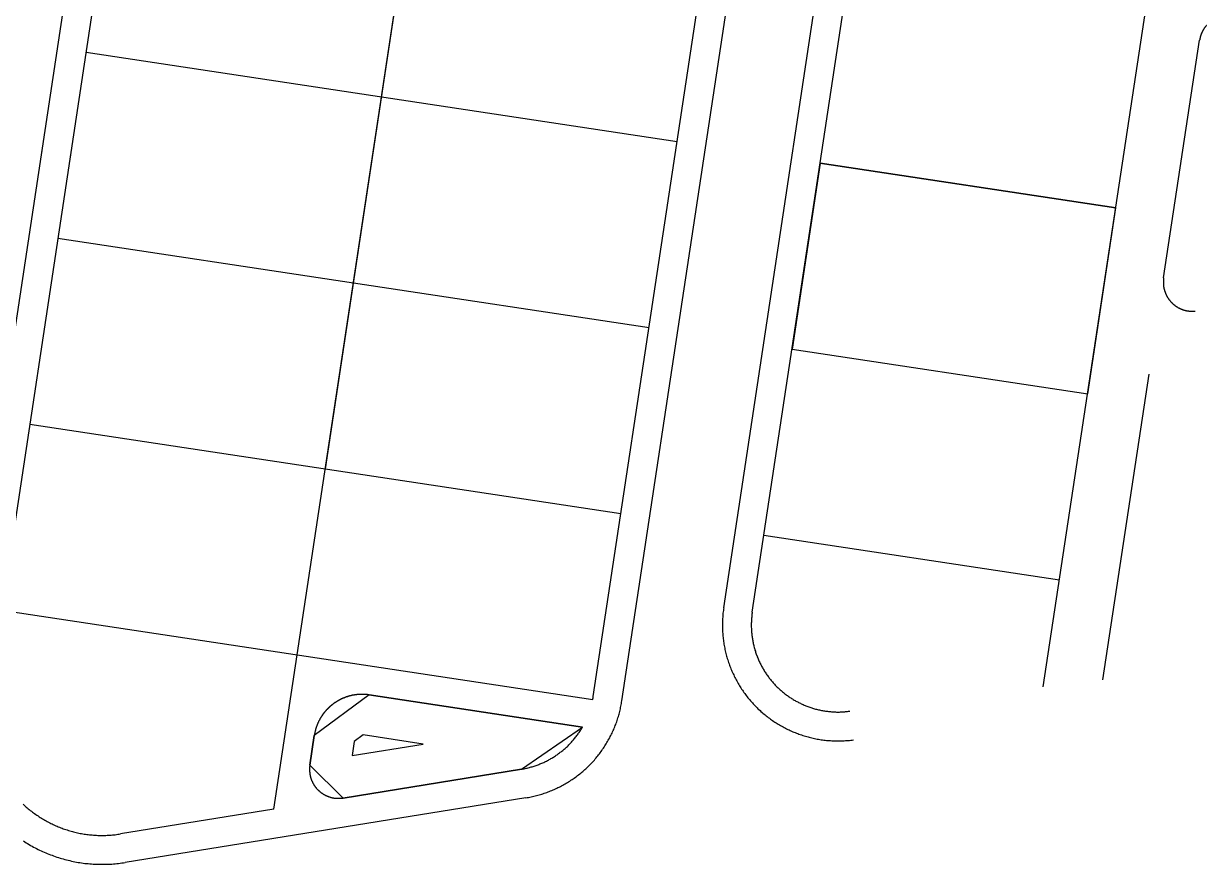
# Model space of a CAD drawing. Header units: metres. Extents: x 680594 to 684853, y 828874 to 830078.
# Drawn here: x 682278.6 to 682401.2, y 829512.7 to 829599.9 of the extents above; entities that cross this region are included whole.
import ezdxf

# ---------------------------------------------------------------- set-up
doc = ezdxf.new("R2010")
doc.units = ezdxf.units.M
doc.layers.add('PLOT_LINES', color=7, linetype='Continuous')

msp = doc.modelspace()

# ---------------------------------------------------------------- linework, layer by layer
at = {"layer": 'PLOT_LINES'}
for points in [[(682304.54, 829518.42), (682324.45, 829650.11)], [(682304.54, 829518.42), (682324.45, 829650.11)], [(682309.88, 829553.71), (682324.45, 829650.11)], [(682309.88, 829553.71), (682324.45, 829650.11)], [(682309.88, 829553.71), (682324.45, 829650.11)], [(682309.88, 829553.71), (682324.45, 829650.11)], [(682309.89, 829553.81), (682324.45, 829650.11)], [(682309.89, 829553.81), (682324.45, 829650.11)], [(682271.9, 829529.94), (682289.04, 829643.33)], [(682271.9, 829529.94), (682289.04, 829643.33)], [(682274.86, 829529.49), (682292.01, 829642.88)], [(682274.86, 829529.49), (682292.01, 829642.88)], [(682384.33, 829531.1), (682400.59, 829638.6)], [(682384.33, 829531.1), (682400.59, 829638.6)], [(682337.66, 829530.1), (682353.76, 829636.58)], [(682337.66, 829530.1), (682353.76, 829636.58)], [(682340.63, 829529.65), (682356.72, 829636.13)], [(682340.63, 829529.65), (682356.72, 829636.13)], [(682351.19, 829539.29), (682365.62, 829634.78)], [(682351.19, 829539.29), (682365.62, 829634.78)], [(682354.15, 829538.84), (682368.59, 829634.33)], [(682354.15, 829538.84), (682368.59, 829634.33)], [(682401.25, 829599.68), (682401.23, 829599.66), (682401.21, 829599.63), (682401.18, 829599.6), (682401.16, 829599.57), (682401.14, 829599.55), (682401.12, 829599.52), (682401.1, 829599.49), (682401.08, 829599.46), (682401.06, 829599.43), (682401.04, 829599.41), (682401.02, 829599.38), (682401, 829599.35), (682400.98, 829599.32), (682400.96, 829599.29), (682400.94, 829599.26), (682400.92, 829599.23), (682400.91, 829599.2), (682400.89, 829599.17), (682400.87, 829599.14), (682400.86, 829599.11), (682400.84, 829599.08), (682400.82, 829599.05), (682400.81, 829599.01), (682400.79, 829598.98), (682400.78, 829598.95), (682400.76, 829598.92), (682400.75, 829598.89), (682400.74, 829598.86), (682400.72, 829598.82), (682400.71, 829598.79), (682400.7, 829598.76), (682400.69, 829598.73), (682400.67, 829598.69), (682400.66, 829598.66), (682400.65, 829598.63), (682400.64, 829598.59), (682400.63, 829598.56), (682400.62, 829598.53), (682400.61, 829598.49), (682400.6, 829598.46), (682400.59, 829598.43), (682400.59, 829598.39), (682400.58, 829598.36), (682400.57, 829598.32), (682400.56, 829598.29), (682400.56, 829598.25), (682400.55, 829598.22), (682400.55, 829598.19), (682400.54, 829598.15)], [(682401.24, 829599.66), (682401.21, 829599.64), (682401.19, 829599.61), (682401.17, 829599.58), (682401.15, 829599.56), (682401.13, 829599.53), (682401.1, 829599.5), (682401.08, 829599.47), (682401.06, 829599.44), (682401.04, 829599.41), (682401.02, 829599.39), (682401, 829599.36), (682400.98, 829599.33), (682400.96, 829599.3), (682400.95, 829599.27), (682400.93, 829599.24), (682400.91, 829599.21), (682400.89, 829599.18), (682400.88, 829599.15), (682400.86, 829599.11), (682400.84, 829599.08), (682400.83, 829599.05), (682400.81, 829599.02), (682400.8, 829598.99), (682400.78, 829598.96), (682400.77, 829598.93), (682400.75, 829598.89), (682400.74, 829598.86), (682400.73, 829598.83), (682400.71, 829598.8), (682400.7, 829598.76), (682400.69, 829598.73), (682400.68, 829598.7), (682400.66, 829598.66), (682400.65, 829598.63), (682400.64, 829598.6), (682400.63, 829598.56), (682400.62, 829598.53), (682400.61, 829598.5), (682400.6, 829598.46), (682400.59, 829598.43), (682400.59, 829598.39), (682400.58, 829598.36), (682400.57, 829598.32), (682400.56, 829598.29), (682400.56, 829598.26), (682400.55, 829598.22), (682400.55, 829598.19), (682400.54, 829598.15)], [(682396.81, 829573.49), (682400.54, 829598.15)], [(682396.81, 829573.49), (682400.54, 829598.15)], [(682285.06, 829596.9), (682346.36, 829587.63)], [(682285.06, 829596.9), (682346.36, 829587.63)], [(682391.84, 829580.76), (682361.19, 829585.39), (682358.27, 829566.11), (682388.93, 829561.48), (682391.84, 829580.76)], [(682361.19, 829585.39), (682391.84, 829580.76)], [(682361.19, 829585.39), (682391.84, 829580.76)], [(682282.14, 829577.62), (682343.44, 829568.35)], [(682282.14, 829577.62), (682343.44, 829568.35)], [(682282.14, 829577.62), (682343.44, 829568.35)], [(682282.14, 829577.62), (682343.44, 829568.35)], [(682396.81, 829573.49), (682396.81, 829573.45), (682396.8, 829573.42), (682396.8, 829573.38), (682396.79, 829573.35), (682396.79, 829573.31), (682396.79, 829573.28), (682396.78, 829573.24), (682396.78, 829573.21), (682396.78, 829573.17), (682396.78, 829573.14), (682396.78, 829573.1), (682396.78, 829573.07), (682396.78, 829573.03), (682396.78, 829573), (682396.78, 829572.96), (682396.78, 829572.93), (682396.78, 829572.89), (682396.78, 829572.86), (682396.78, 829572.82), (682396.79, 829572.79), (682396.79, 829572.75), (682396.79, 829572.72), (682396.8, 829572.68), (682396.8, 829572.65), (682396.81, 829572.61), (682396.81, 829572.58), (682396.82, 829572.55), (682396.82, 829572.51), (682396.83, 829572.48), (682396.84, 829572.44), (682396.84, 829572.41), (682396.85, 829572.37), (682396.86, 829572.34), (682396.87, 829572.31), (682396.88, 829572.27), (682396.89, 829572.24), (682396.9, 829572.2), (682396.91, 829572.17), (682396.92, 829572.14), (682396.93, 829572.1), (682396.94, 829572.07), (682396.95, 829572.04), (682396.96, 829572), (682396.97, 829571.97), (682396.99, 829571.94), (682397, 829571.91), (682397.01, 829571.87), (682397.03, 829571.84), (682397.04, 829571.81), (682397.06, 829571.78), (682397.07, 829571.75), (682397.09, 829571.71), (682397.1, 829571.68), (682397.12, 829571.65), (682397.13, 829571.62), (682397.15, 829571.59), (682397.17, 829571.56), (682397.18, 829571.53), (682397.2, 829571.5), (682397.22, 829571.47), (682397.24, 829571.44), (682397.26, 829571.41), (682397.28, 829571.38), (682397.3, 829571.35), (682397.32, 829571.32), (682397.34, 829571.29), (682397.36, 829571.27), (682397.38, 829571.24), (682397.4, 829571.21), (682397.42, 829571.18), (682397.44, 829571.15), (682397.47, 829571.13), (682397.49, 829571.1), (682397.51, 829571.07), (682397.53, 829571.05), (682397.56, 829571.02), (682397.58, 829571), (682397.61, 829570.97), (682397.63, 829570.94), (682397.65, 829570.92), (682397.68, 829570.9), (682397.7, 829570.87), (682397.73, 829570.85), (682397.76, 829570.82), (682397.78, 829570.8), (682397.81, 829570.78), (682397.83, 829570.75), (682397.86, 829570.73), (682397.89, 829570.71), (682397.92, 829570.69), (682397.94, 829570.67), (682397.97, 829570.64), (682398, 829570.62), (682398.03, 829570.6), (682398.06, 829570.58), (682398.08, 829570.56), (682398.11, 829570.54), (682398.14, 829570.52), (682398.17, 829570.5), (682398.2, 829570.49), (682398.23, 829570.47), (682398.26, 829570.45), (682398.29, 829570.43), (682398.32, 829570.41), (682398.35, 829570.4), (682398.39, 829570.38), (682398.42, 829570.37), (682398.45, 829570.35), (682398.48, 829570.33), (682398.51, 829570.32), (682398.54, 829570.3), (682398.57, 829570.29), (682398.61, 829570.28), (682398.64, 829570.26), (682398.67, 829570.25), (682398.7, 829570.24), (682398.74, 829570.23), (682398.77, 829570.21), (682398.8, 829570.2), (682398.84, 829570.19), (682398.87, 829570.18), (682398.9, 829570.17), (682398.94, 829570.16), (682398.97, 829570.15), (682399, 829570.14), (682399.04, 829570.13), (682399.07, 829570.12), (682399.11, 829570.12), (682399.14, 829570.11), (682399.17, 829570.1), (682399.21, 829570.09), (682399.24, 829570.09), (682399.28, 829570.08), (682399.31, 829570.08), (682399.35, 829570.07), (682399.38, 829570.07), (682399.42, 829570.06), (682399.45, 829570.06), (682399.49, 829570.05), (682399.52, 829570.05), (682399.56, 829570.05), (682399.59, 829570.04), (682399.63, 829570.04), (682399.66, 829570.04), (682399.7, 829570.04), (682399.73, 829570.04), (682399.77, 829570.04), (682399.8, 829570.04), (682399.84, 829570.04), (682399.87, 829570.04), (682399.91, 829570.04), (682399.94, 829570.04), (682399.98, 829570.05), (682400.01, 829570.05), (682400.05, 829570.05), (682400.08, 829570.05)], [(682396.81, 829573.49), (682396.81, 829573.45), (682396.8, 829573.42), (682396.8, 829573.38), (682396.79, 829573.35), (682396.79, 829573.31), (682396.79, 829573.28), (682396.78, 829573.24), (682396.78, 829573.21), (682396.78, 829573.17), (682396.78, 829573.14), (682396.78, 829573.1), (682396.78, 829573.07), (682396.78, 829573.03), (682396.78, 829573), (682396.78, 829572.96), (682396.78, 829572.93), (682396.78, 829572.89), (682396.78, 829572.86), (682396.78, 829572.82), (682396.79, 829572.79), (682396.79, 829572.75), (682396.79, 829572.72), (682396.8, 829572.68), (682396.8, 829572.65), (682396.81, 829572.61), (682396.81, 829572.58), (682396.82, 829572.55), (682396.82, 829572.51), (682396.83, 829572.48), (682396.84, 829572.44), (682396.84, 829572.41), (682396.85, 829572.37), (682396.86, 829572.34), (682396.87, 829572.31), (682396.88, 829572.27), (682396.89, 829572.24), (682396.9, 829572.2), (682396.91, 829572.17), (682396.92, 829572.14), (682396.93, 829572.1), (682396.94, 829572.07), (682396.95, 829572.04), (682396.96, 829572), (682396.97, 829571.97), (682396.99, 829571.94), (682397, 829571.91), (682397.01, 829571.87), (682397.03, 829571.84), (682397.04, 829571.81), (682397.06, 829571.78), (682397.07, 829571.75), (682397.09, 829571.71), (682397.1, 829571.68), (682397.12, 829571.65), (682397.13, 829571.62), (682397.15, 829571.59), (682397.17, 829571.56), (682397.18, 829571.53), (682397.2, 829571.5), (682397.22, 829571.47), (682397.24, 829571.44), (682397.26, 829571.41), (682397.28, 829571.38), (682397.3, 829571.35), (682397.32, 829571.32), (682397.34, 829571.29), (682397.36, 829571.27), (682397.38, 829571.24), (682397.4, 829571.21), (682397.42, 829571.18), (682397.44, 829571.15), (682397.47, 829571.13), (682397.49, 829571.1), (682397.51, 829571.07), (682397.53, 829571.05), (682397.56, 829571.02), (682397.58, 829571), (682397.61, 829570.97), (682397.63, 829570.94), (682397.65, 829570.92), (682397.68, 829570.9), (682397.7, 829570.87), (682397.73, 829570.85), (682397.76, 829570.82), (682397.78, 829570.8), (682397.81, 829570.78), (682397.83, 829570.75), (682397.86, 829570.73), (682397.89, 829570.71), (682397.92, 829570.69), (682397.94, 829570.67), (682397.97, 829570.64), (682398, 829570.62), (682398.03, 829570.6), (682398.06, 829570.58), (682398.08, 829570.56), (682398.11, 829570.54), (682398.14, 829570.52), (682398.17, 829570.5), (682398.2, 829570.49), (682398.23, 829570.47), (682398.26, 829570.45), (682398.29, 829570.43), (682398.32, 829570.41), (682398.35, 829570.4), (682398.39, 829570.38), (682398.42, 829570.37), (682398.45, 829570.35), (682398.48, 829570.33), (682398.51, 829570.32), (682398.54, 829570.3), (682398.57, 829570.29), (682398.61, 829570.28), (682398.64, 829570.26), (682398.67, 829570.25), (682398.7, 829570.24), (682398.74, 829570.23), (682398.77, 829570.21), (682398.8, 829570.2), (682398.84, 829570.19), (682398.87, 829570.18), (682398.9, 829570.17), (682398.94, 829570.16), (682398.97, 829570.15), (682399, 829570.14), (682399.04, 829570.13), (682399.07, 829570.12), (682399.11, 829570.12), (682399.14, 829570.11), (682399.17, 829570.1), (682399.21, 829570.09), (682399.24, 829570.09), (682399.28, 829570.08), (682399.31, 829570.08), (682399.35, 829570.07), (682399.38, 829570.07), (682399.42, 829570.06), (682399.45, 829570.06), (682399.49, 829570.05), (682399.52, 829570.05), (682399.56, 829570.05), (682399.59, 829570.04), (682399.63, 829570.04), (682399.66, 829570.04), (682399.7, 829570.04), (682399.73, 829570.04), (682399.77, 829570.04), (682399.8, 829570.04), (682399.84, 829570.04), (682399.87, 829570.04), (682399.91, 829570.04), (682399.94, 829570.04), (682399.98, 829570.05), (682400.01, 829570.05), (682400.05, 829570.05), (682400.08, 829570.05)], [(682358.27, 829566.11), (682388.93, 829561.48)], [(682358.27, 829566.11), (682388.93, 829561.48)], [(682390.51, 829531.81), (682395.3, 829563.52)], [(682390.51, 829531.81), (682395.3, 829563.52)], [(682279.22, 829558.34), (682340.53, 829549.07)], [(682279.22, 829558.34), (682340.53, 829549.07)], [(682355.36, 829546.83), (682386.01, 829542.19)], [(682355.36, 829546.83), (682386.01, 829542.19)], [(682276.31, 829539.06), (682337.61, 829529.79)], [(682276.31, 829539.06), (682337.61, 829529.79)], [(682351.19, 829539.29), (682351.17, 829539.15), (682351.15, 829539.01), (682351.13, 829538.87), (682351.11, 829538.73), (682351.1, 829538.59), (682351.09, 829538.45), (682351.08, 829538.31), (682351.07, 829538.17), (682351.06, 829538.03), (682351.06, 829537.89), (682351.05, 829537.75), (682351.05, 829537.61), (682351.05, 829537.47), (682351.05, 829537.33), (682351.05, 829537.19), (682351.06, 829537.05), (682351.06, 829536.91), (682351.07, 829536.77), (682351.08, 829536.63), (682351.09, 829536.5), (682351.1, 829536.36), (682351.12, 829536.22), (682351.13, 829536.08), (682351.15, 829535.94), (682351.17, 829535.8), (682351.19, 829535.66), (682351.21, 829535.52), (682351.24, 829535.39), (682351.26, 829535.25), (682351.29, 829535.11), (682351.32, 829534.97), (682351.35, 829534.84), (682351.38, 829534.7), (682351.41, 829534.56), (682351.45, 829534.43), (682351.48, 829534.29), (682351.52, 829534.16), (682351.56, 829534.03), (682351.6, 829533.89), (682351.65, 829533.76), (682351.69, 829533.63), (682351.74, 829533.49), (682351.78, 829533.36), (682351.83, 829533.23), (682351.88, 829533.1), (682351.93, 829532.97), (682351.99, 829532.84), (682352.04, 829532.71), (682352.1, 829532.58), (682352.16, 829532.46), (682352.22, 829532.33), (682352.28, 829532.2), (682352.34, 829532.08), (682352.4, 829531.95), (682352.47, 829531.83), (682352.54, 829531.71), (682352.6, 829531.59), (682352.67, 829531.46), (682352.75, 829531.34), (682352.82, 829531.22), (682352.89, 829531.1), (682352.97, 829530.99), (682353.04, 829530.87), (682353.12, 829530.75), (682353.2, 829530.64), (682353.28, 829530.52), (682353.36, 829530.41), (682353.45, 829530.3), (682353.53, 829530.19), (682353.62, 829530.08), (682353.7, 829529.97), (682353.79, 829529.86), (682353.88, 829529.75), (682353.97, 829529.64), (682354.06, 829529.54), (682354.16, 829529.43), (682354.25, 829529.33), (682354.35, 829529.23), (682354.45, 829529.13), (682354.54, 829529.03), (682354.64, 829528.93), (682354.74, 829528.83), (682354.84, 829528.74), (682354.95, 829528.64), (682355.05, 829528.55), (682355.16, 829528.45), (682355.26, 829528.36), (682355.37, 829528.27), (682355.48, 829528.18), (682355.59, 829528.1), (682355.7, 829528.01), (682355.81, 829527.92), (682355.92, 829527.84), (682356.03, 829527.76), (682356.15, 829527.68), (682356.26, 829527.6), (682356.38, 829527.52), (682356.49, 829527.44), (682356.61, 829527.37), (682356.73, 829527.29), (682356.85, 829527.22), (682356.97, 829527.15), (682357.09, 829527.08), (682357.21, 829527.01), (682357.34, 829526.94), (682357.46, 829526.87), (682357.58, 829526.81), (682357.71, 829526.75), (682357.83, 829526.69), (682357.96, 829526.63), (682358.09, 829526.57), (682358.21, 829526.51), (682358.34, 829526.45), (682358.47, 829526.4), (682358.6, 829526.35), (682358.73, 829526.3), (682358.86, 829526.25), (682358.99, 829526.2), (682359.13, 829526.15), (682359.26, 829526.11), (682359.39, 829526.06), (682359.53, 829526.02), (682359.66, 829525.98), (682359.79, 829525.94), (682359.93, 829525.91), (682360.06, 829525.87), (682360.2, 829525.84), (682360.34, 829525.8), (682360.47, 829525.77), (682360.61, 829525.74), (682360.75, 829525.72), (682360.88, 829525.69), (682361.02, 829525.66), (682361.16, 829525.64), (682361.3, 829525.62), (682361.44, 829525.6), (682361.58, 829525.58), (682361.71, 829525.57), (682361.85, 829525.55), (682361.99, 829525.54), (682362.13, 829525.53), (682362.27, 829525.52), (682362.41, 829525.51), (682362.55, 829525.5), (682362.69, 829525.5), (682362.83, 829525.49), (682362.97, 829525.49), (682363.11, 829525.49), (682363.25, 829525.49), (682363.39, 829525.5), (682363.53, 829525.5), (682363.67, 829525.51), (682363.81, 829525.52), (682363.95, 829525.53), (682364.09, 829525.54), (682364.23, 829525.55), (682364.37, 829525.56), (682364.51, 829525.58), (682364.65, 829525.6)], [(682351.19, 829539.29), (682351.17, 829539.15), (682351.15, 829539.01), (682351.13, 829538.87), (682351.11, 829538.73), (682351.1, 829538.59), (682351.09, 829538.45), (682351.08, 829538.31), (682351.07, 829538.17), (682351.06, 829538.03), (682351.06, 829537.89), (682351.05, 829537.75), (682351.05, 829537.61), (682351.05, 829537.47), (682351.05, 829537.33), (682351.05, 829537.19), (682351.06, 829537.05), (682351.06, 829536.91), (682351.07, 829536.77), (682351.08, 829536.63), (682351.09, 829536.5), (682351.1, 829536.36), (682351.12, 829536.22), (682351.13, 829536.08), (682351.15, 829535.94), (682351.17, 829535.8), (682351.19, 829535.66), (682351.21, 829535.52), (682351.24, 829535.39), (682351.26, 829535.25), (682351.29, 829535.11), (682351.32, 829534.97), (682351.35, 829534.84), (682351.38, 829534.7), (682351.41, 829534.56), (682351.45, 829534.43), (682351.48, 829534.29), (682351.52, 829534.16), (682351.56, 829534.03), (682351.6, 829533.89), (682351.65, 829533.76), (682351.69, 829533.63), (682351.74, 829533.49), (682351.78, 829533.36), (682351.83, 829533.23), (682351.88, 829533.1), (682351.93, 829532.97), (682351.99, 829532.84), (682352.04, 829532.71), (682352.1, 829532.58), (682352.16, 829532.46), (682352.22, 829532.33), (682352.28, 829532.2), (682352.34, 829532.08), (682352.4, 829531.95), (682352.47, 829531.83), (682352.54, 829531.71), (682352.6, 829531.59), (682352.67, 829531.46), (682352.75, 829531.34), (682352.82, 829531.22), (682352.89, 829531.1), (682352.97, 829530.99), (682353.04, 829530.87), (682353.12, 829530.75), (682353.2, 829530.64), (682353.28, 829530.52), (682353.36, 829530.41), (682353.45, 829530.3), (682353.53, 829530.19), (682353.62, 829530.08), (682353.7, 829529.97), (682353.79, 829529.86), (682353.88, 829529.75), (682353.97, 829529.64), (682354.06, 829529.54), (682354.16, 829529.43), (682354.25, 829529.33), (682354.35, 829529.23), (682354.45, 829529.13), (682354.54, 829529.03), (682354.64, 829528.93), (682354.74, 829528.83), (682354.84, 829528.74), (682354.95, 829528.64), (682355.05, 829528.55), (682355.16, 829528.45), (682355.26, 829528.36), (682355.37, 829528.27), (682355.48, 829528.18), (682355.59, 829528.1), (682355.7, 829528.01), (682355.81, 829527.92), (682355.92, 829527.84), (682356.03, 829527.76), (682356.15, 829527.68), (682356.26, 829527.6), (682356.38, 829527.52), (682356.49, 829527.44), (682356.61, 829527.37), (682356.73, 829527.29), (682356.85, 829527.22), (682356.97, 829527.15), (682357.09, 829527.08), (682357.21, 829527.01), (682357.34, 829526.94), (682357.46, 829526.87), (682357.58, 829526.81), (682357.71, 829526.75), (682357.83, 829526.69), (682357.96, 829526.63), (682358.09, 829526.57), (682358.21, 829526.51), (682358.34, 829526.45), (682358.47, 829526.4), (682358.6, 829526.35), (682358.73, 829526.3), (682358.86, 829526.25), (682358.99, 829526.2), (682359.13, 829526.15), (682359.26, 829526.11), (682359.39, 829526.06), (682359.53, 829526.02), (682359.66, 829525.98), (682359.79, 829525.94), (682359.93, 829525.91), (682360.06, 829525.87), (682360.2, 829525.84), (682360.34, 829525.8), (682360.47, 829525.77), (682360.61, 829525.74), (682360.75, 829525.72), (682360.88, 829525.69), (682361.02, 829525.66), (682361.16, 829525.64), (682361.3, 829525.62), (682361.44, 829525.6), (682361.58, 829525.58), (682361.71, 829525.57), (682361.85, 829525.55), (682361.99, 829525.54), (682362.13, 829525.53), (682362.27, 829525.52), (682362.41, 829525.51), (682362.55, 829525.5), (682362.69, 829525.5), (682362.83, 829525.49), (682362.97, 829525.49), (682363.11, 829525.49), (682363.25, 829525.49), (682363.39, 829525.5), (682363.53, 829525.5), (682363.67, 829525.51), (682363.81, 829525.52), (682363.95, 829525.53), (682364.09, 829525.54), (682364.23, 829525.55), (682364.37, 829525.56), (682364.51, 829525.58), (682364.65, 829525.6)], [(682354.15, 829538.84), (682354.14, 829538.73), (682354.12, 829538.63), (682354.11, 829538.53), (682354.1, 829538.42), (682354.09, 829538.32), (682354.08, 829538.21), (682354.07, 829538.11), (682354.06, 829538), (682354.06, 829537.9), (682354.06, 829537.79), (682354.05, 829537.69), (682354.05, 829537.58), (682354.05, 829537.48), (682354.05, 829537.37), (682354.05, 829537.27), (682354.06, 829537.16), (682354.06, 829537.06), (682354.07, 829536.95), (682354.07, 829536.85), (682354.08, 829536.74), (682354.09, 829536.64), (682354.1, 829536.54), (682354.11, 829536.43), (682354.13, 829536.33), (682354.14, 829536.22), (682354.16, 829536.12), (682354.17, 829536.02), (682354.19, 829535.91), (682354.21, 829535.81), (682354.23, 829535.71), (682354.25, 829535.6), (682354.27, 829535.5), (682354.3, 829535.4), (682354.32, 829535.3), (682354.35, 829535.19), (682354.38, 829535.09), (682354.4, 829534.99), (682354.43, 829534.89), (682354.47, 829534.79), (682354.5, 829534.69), (682354.53, 829534.59), (682354.56, 829534.49), (682354.6, 829534.39), (682354.64, 829534.3), (682354.67, 829534.2), (682354.71, 829534.1), (682354.75, 829534), (682354.8, 829533.91), (682354.84, 829533.81), (682354.88, 829533.72), (682354.93, 829533.62), (682354.97, 829533.53), (682355.02, 829533.43), (682355.07, 829533.34), (682355.11, 829533.25), (682355.17, 829533.15), (682355.22, 829533.06), (682355.27, 829532.97), (682355.32, 829532.88), (682355.38, 829532.79), (682355.43, 829532.7), (682355.49, 829532.61), (682355.55, 829532.53), (682355.6, 829532.44), (682355.66, 829532.35), (682355.72, 829532.27), (682355.78, 829532.18), (682355.85, 829532.1), (682355.91, 829532.01), (682355.98, 829531.93), (682356.04, 829531.85), (682356.11, 829531.77), (682356.17, 829531.69), (682356.24, 829531.61), (682356.31, 829531.53), (682356.38, 829531.45), (682356.45, 829531.37), (682356.52, 829531.29), (682356.6, 829531.22), (682356.67, 829531.14), (682356.74, 829531.07), (682356.82, 829531), (682356.9, 829530.92), (682356.97, 829530.85), (682357.05, 829530.78), (682357.13, 829530.71), (682357.21, 829530.65), (682357.29, 829530.58), (682357.37, 829530.51), (682357.45, 829530.45), (682357.53, 829530.38), (682357.62, 829530.32), (682357.7, 829530.25), (682357.79, 829530.19), (682357.87, 829530.13), (682357.96, 829530.07), (682358.05, 829530.01), (682358.13, 829529.95), (682358.22, 829529.9), (682358.31, 829529.84), (682358.4, 829529.79), (682358.49, 829529.73), (682358.58, 829529.68), (682358.67, 829529.63), (682358.76, 829529.58), (682358.86, 829529.53), (682358.95, 829529.48), (682359.04, 829529.43), (682359.14, 829529.39), (682359.23, 829529.34), (682359.33, 829529.3), (682359.42, 829529.26), (682359.52, 829529.21), (682359.62, 829529.17), (682359.71, 829529.13), (682359.81, 829529.1), (682359.91, 829529.06), (682360.01, 829529.02), (682360.11, 829528.99), (682360.21, 829528.95), (682360.31, 829528.92), (682360.41, 829528.89), (682360.51, 829528.86), (682360.61, 829528.83), (682360.71, 829528.8), (682360.81, 829528.78), (682360.91, 829528.75), (682361.01, 829528.73), (682361.12, 829528.7), (682361.22, 829528.68), (682361.32, 829528.66), (682361.43, 829528.64), (682361.53, 829528.62), (682361.63, 829528.6), (682361.74, 829528.59), (682361.84, 829528.57), (682361.94, 829528.56), (682362.05, 829528.55), (682362.15, 829528.54), (682362.26, 829528.53), (682362.36, 829528.52), (682362.47, 829528.51), (682362.57, 829528.5), (682362.68, 829528.5), (682362.78, 829528.5), (682362.89, 829528.49), (682362.99, 829528.49), (682363.1, 829528.49), (682363.2, 829528.49), (682363.31, 829528.5), (682363.41, 829528.5), (682363.52, 829528.5), (682363.62, 829528.51), (682363.73, 829528.52), (682363.83, 829528.53), (682363.93, 829528.54), (682364.04, 829528.55), (682364.14, 829528.56), (682364.25, 829528.57)], [(682354.15, 829538.84), (682354.14, 829538.73), (682354.12, 829538.63), (682354.11, 829538.53), (682354.1, 829538.42), (682354.09, 829538.32), (682354.08, 829538.21), (682354.07, 829538.11), (682354.06, 829538), (682354.06, 829537.9), (682354.06, 829537.79), (682354.05, 829537.69), (682354.05, 829537.58), (682354.05, 829537.48), (682354.05, 829537.37), (682354.05, 829537.27), (682354.06, 829537.16), (682354.06, 829537.06), (682354.07, 829536.95), (682354.07, 829536.85), (682354.08, 829536.74), (682354.09, 829536.64), (682354.1, 829536.54), (682354.11, 829536.43), (682354.13, 829536.33), (682354.14, 829536.22), (682354.16, 829536.12), (682354.17, 829536.02), (682354.19, 829535.91), (682354.21, 829535.81), (682354.23, 829535.71), (682354.25, 829535.6), (682354.27, 829535.5), (682354.3, 829535.4), (682354.32, 829535.3), (682354.35, 829535.19), (682354.38, 829535.09), (682354.4, 829534.99), (682354.43, 829534.89), (682354.47, 829534.79), (682354.5, 829534.69), (682354.53, 829534.59), (682354.56, 829534.49), (682354.6, 829534.39), (682354.64, 829534.3), (682354.67, 829534.2), (682354.71, 829534.1), (682354.75, 829534), (682354.8, 829533.91), (682354.84, 829533.81), (682354.88, 829533.72), (682354.93, 829533.62), (682354.97, 829533.53), (682355.02, 829533.43), (682355.07, 829533.34), (682355.11, 829533.25), (682355.17, 829533.15), (682355.22, 829533.06), (682355.27, 829532.97), (682355.32, 829532.88), (682355.38, 829532.79), (682355.43, 829532.7), (682355.49, 829532.61), (682355.55, 829532.53), (682355.6, 829532.44), (682355.66, 829532.35), (682355.72, 829532.27), (682355.78, 829532.18), (682355.85, 829532.1), (682355.91, 829532.01), (682355.98, 829531.93), (682356.04, 829531.85), (682356.11, 829531.77), (682356.17, 829531.69), (682356.24, 829531.61), (682356.31, 829531.53), (682356.38, 829531.45), (682356.45, 829531.37), (682356.52, 829531.29), (682356.6, 829531.22), (682356.67, 829531.14), (682356.74, 829531.07), (682356.82, 829531), (682356.9, 829530.92), (682356.97, 829530.85), (682357.05, 829530.78), (682357.13, 829530.71), (682357.21, 829530.65), (682357.29, 829530.58), (682357.37, 829530.51), (682357.45, 829530.45), (682357.53, 829530.38), (682357.62, 829530.32), (682357.7, 829530.25), (682357.79, 829530.19), (682357.87, 829530.13), (682357.96, 829530.07), (682358.05, 829530.01), (682358.13, 829529.95), (682358.22, 829529.9), (682358.31, 829529.84), (682358.4, 829529.79), (682358.49, 829529.73), (682358.58, 829529.68), (682358.67, 829529.63), (682358.76, 829529.58), (682358.86, 829529.53), (682358.95, 829529.48), (682359.04, 829529.43), (682359.14, 829529.39), (682359.23, 829529.34), (682359.33, 829529.3), (682359.42, 829529.26), (682359.52, 829529.21), (682359.62, 829529.17), (682359.71, 829529.13), (682359.81, 829529.1), (682359.91, 829529.06), (682360.01, 829529.02), (682360.11, 829528.99), (682360.21, 829528.95), (682360.31, 829528.92), (682360.41, 829528.89), (682360.51, 829528.86), (682360.61, 829528.83), (682360.71, 829528.8), (682360.81, 829528.78), (682360.91, 829528.75), (682361.01, 829528.73), (682361.12, 829528.7), (682361.22, 829528.68), (682361.32, 829528.66), (682361.43, 829528.64), (682361.53, 829528.62), (682361.63, 829528.6), (682361.74, 829528.59), (682361.84, 829528.57), (682361.94, 829528.56), (682362.05, 829528.55), (682362.15, 829528.54), (682362.26, 829528.53), (682362.36, 829528.52), (682362.47, 829528.51), (682362.57, 829528.5), (682362.68, 829528.5), (682362.78, 829528.5), (682362.89, 829528.49), (682362.99, 829528.49), (682363.1, 829528.49), (682363.2, 829528.49), (682363.31, 829528.5), (682363.41, 829528.5), (682363.52, 829528.5), (682363.62, 829528.51), (682363.73, 829528.52), (682363.83, 829528.53), (682363.93, 829528.54), (682364.04, 829528.55), (682364.14, 829528.56), (682364.25, 829528.57)], [(682330.2, 829522.56), (682336.54, 829526.92), (682314.42, 829530.26), (682308.73, 829526.07), (682308.27, 829522.98), (682311.71, 829519.57), (682330.2, 829522.56)], [(682314.42, 829530.26), (682314.37, 829530.27), (682314.31, 829530.28), (682314.25, 829530.29), (682314.19, 829530.29), (682314.13, 829530.3), (682314.07, 829530.3), (682314.02, 829530.31), (682313.96, 829530.31), (682313.9, 829530.31), (682313.84, 829530.32), (682313.78, 829530.32), (682313.72, 829530.32), (682313.66, 829530.32), (682313.61, 829530.32), (682313.55, 829530.32), (682313.49, 829530.32), (682313.43, 829530.31), (682313.37, 829530.31), (682313.31, 829530.31), (682313.25, 829530.3), (682313.2, 829530.3), (682313.14, 829530.29), (682313.08, 829530.28), (682313.02, 829530.28), (682312.96, 829530.27), (682312.91, 829530.26), (682312.85, 829530.25), (682312.79, 829530.24), (682312.73, 829530.23), (682312.67, 829530.22), (682312.62, 829530.21), (682312.56, 829530.19), (682312.5, 829530.18), (682312.45, 829530.17), (682312.39, 829530.15), (682312.33, 829530.13), (682312.28, 829530.12), (682312.22, 829530.1), (682312.16, 829530.08), (682312.11, 829530.07), (682312.05, 829530.05), (682312, 829530.03), (682311.94, 829530.01), (682311.89, 829529.99), (682311.83, 829529.97), (682311.78, 829529.94), (682311.72, 829529.92), (682311.67, 829529.9), (682311.62, 829529.88), (682311.56, 829529.85), (682311.51, 829529.83), (682311.46, 829529.8), (682311.41, 829529.77), (682311.35, 829529.75), (682311.3, 829529.72), (682311.25, 829529.69), (682311.2, 829529.66), (682311.15, 829529.63), (682311.1, 829529.6), (682311.05, 829529.57), (682311, 829529.54), (682310.95, 829529.51), (682310.9, 829529.48), (682310.85, 829529.44), (682310.8, 829529.41), (682310.76, 829529.38), (682310.71, 829529.34), (682310.66, 829529.31), (682310.61, 829529.27), (682310.57, 829529.24), (682310.52, 829529.2), (682310.48, 829529.16), (682310.43, 829529.12), (682310.39, 829529.09), (682310.34, 829529.05), (682310.3, 829529.01), (682310.26, 829528.97), (682310.22, 829528.93), (682310.17, 829528.89), (682310.13, 829528.85), (682310.09, 829528.8), (682310.05, 829528.76), (682310.01, 829528.72), (682309.97, 829528.68), (682309.93, 829528.63), (682309.89, 829528.59), (682309.85, 829528.54), (682309.82, 829528.5), (682309.78, 829528.45), (682309.74, 829528.41), (682309.71, 829528.36), (682309.67, 829528.31), (682309.64, 829528.27), (682309.6, 829528.22), (682309.57, 829528.17), (682309.54, 829528.12), (682309.5, 829528.07), (682309.47, 829528.03), (682309.44, 829527.98), (682309.41, 829527.93), (682309.38, 829527.88), (682309.35, 829527.83), (682309.32, 829527.77), (682309.29, 829527.72), (682309.26, 829527.67), (682309.24, 829527.62), (682309.21, 829527.57), (682309.18, 829527.52), (682309.16, 829527.46), (682309.13, 829527.41), (682309.11, 829527.36), (682309.09, 829527.3), (682309.06, 829527.25), (682309.04, 829527.19), (682309.02, 829527.14), (682309, 829527.08), (682308.98, 829527.03), (682308.96, 829526.97), (682308.94, 829526.92), (682308.92, 829526.86), (682308.9, 829526.81), (682308.89, 829526.75), (682308.87, 829526.7), (682308.85, 829526.64), (682308.84, 829526.58), (682308.82, 829526.53), (682308.81, 829526.47), (682308.8, 829526.41), (682308.78, 829526.35), (682308.77, 829526.3), (682308.76, 829526.24), (682308.75, 829526.18), (682308.74, 829526.12), (682308.73, 829526.07)], [(682314.42, 829530.26), (682314.37, 829530.27), (682314.31, 829530.28), (682314.25, 829530.29), (682314.19, 829530.29), (682314.13, 829530.3), (682314.08, 829530.3), (682314.02, 829530.31), (682313.96, 829530.31), (682313.9, 829530.31), (682313.84, 829530.32), (682313.79, 829530.32), (682313.73, 829530.32), (682313.67, 829530.32), (682313.61, 829530.32), (682313.55, 829530.32), (682313.5, 829530.32), (682313.44, 829530.31), (682313.38, 829530.31), (682313.32, 829530.31), (682313.26, 829530.3), (682313.2, 829530.3), (682313.15, 829530.29), (682313.09, 829530.28), (682313.03, 829530.28), (682312.97, 829530.27), (682312.92, 829530.26), (682312.86, 829530.25), (682312.8, 829530.24), (682312.74, 829530.23), (682312.69, 829530.22), (682312.63, 829530.21), (682312.57, 829530.2), (682312.52, 829530.18), (682312.46, 829530.17), (682312.4, 829530.15), (682312.35, 829530.14), (682312.29, 829530.12), (682312.24, 829530.11), (682312.18, 829530.09), (682312.12, 829530.07), (682312.07, 829530.05), (682312.01, 829530.03), (682311.96, 829530.02), (682311.91, 829529.99), (682311.85, 829529.97), (682311.8, 829529.95), (682311.74, 829529.93), (682311.69, 829529.91), (682311.64, 829529.88), (682311.58, 829529.86), (682311.53, 829529.84), (682311.48, 829529.81), (682311.43, 829529.78), (682311.37, 829529.76), (682311.32, 829529.73), (682311.27, 829529.7), (682311.22, 829529.67), (682311.17, 829529.65), (682311.12, 829529.62), (682311.07, 829529.59), (682311.02, 829529.56), (682310.97, 829529.52), (682310.92, 829529.49), (682310.87, 829529.46), (682310.83, 829529.43), (682310.78, 829529.39), (682310.73, 829529.36), (682310.68, 829529.33), (682310.64, 829529.29), (682310.59, 829529.25), (682310.55, 829529.22), (682310.5, 829529.18), (682310.46, 829529.14), (682310.41, 829529.11), (682310.37, 829529.07), (682310.33, 829529.03), (682310.28, 829528.99), (682310.24, 829528.95), (682310.2, 829528.91), (682310.16, 829528.87), (682310.12, 829528.83), (682310.07, 829528.79), (682310.03, 829528.75), (682309.99, 829528.7), (682309.96, 829528.66), (682309.92, 829528.62), (682309.88, 829528.57), (682309.84, 829528.53), (682309.8, 829528.48), (682309.77, 829528.44), (682309.73, 829528.39), (682309.7, 829528.35), (682309.66, 829528.3), (682309.63, 829528.25), (682309.59, 829528.21), (682309.56, 829528.16), (682309.53, 829528.11), (682309.49, 829528.06), (682309.46, 829528.01), (682309.43, 829527.96), (682309.4, 829527.91), (682309.37, 829527.86), (682309.34, 829527.81), (682309.31, 829527.76), (682309.29, 829527.71), (682309.26, 829527.66), (682309.23, 829527.61), (682309.2, 829527.56), (682309.18, 829527.51), (682309.15, 829527.45), (682309.13, 829527.4), (682309.11, 829527.35), (682309.08, 829527.29), (682309.06, 829527.24), (682309.04, 829527.19), (682309.02, 829527.13), (682309, 829527.08), (682308.98, 829527.02), (682308.96, 829526.97), (682308.94, 829526.91), (682308.92, 829526.86), (682308.9, 829526.8), (682308.88, 829526.75), (682308.87, 829526.69), (682308.85, 829526.63), (682308.84, 829526.58), (682308.82, 829526.52), (682308.81, 829526.47), (682308.8, 829526.41), (682308.78, 829526.35), (682308.77, 829526.3), (682308.76, 829526.24), (682308.75, 829526.18), (682308.74, 829526.12), (682308.73, 829526.07)], [(682314.42, 829530.26), (682336.54, 829526.92)], [(682314.42, 829530.26), (682336.54, 829526.92)], [(682330.67, 829519.6), (682330.81, 829519.62), (682330.95, 829519.64), (682331.09, 829519.67), (682331.22, 829519.7), (682331.36, 829519.73), (682331.5, 829519.76), (682331.63, 829519.79), (682331.77, 829519.83), (682331.91, 829519.86), (682332.04, 829519.9), (682332.17, 829519.94), (682332.31, 829519.98), (682332.44, 829520.02), (682332.58, 829520.07), (682332.71, 829520.11), (682332.84, 829520.16), (682332.97, 829520.21), (682333.1, 829520.26), (682333.23, 829520.31), (682333.36, 829520.36), (682333.49, 829520.42), (682333.62, 829520.47), (682333.75, 829520.53), (682333.87, 829520.59), (682334, 829520.65), (682334.13, 829520.71), (682334.25, 829520.77), (682334.38, 829520.84), (682334.5, 829520.9), (682334.62, 829520.97), (682334.74, 829521.04), (682334.86, 829521.11), (682334.98, 829521.18), (682335.1, 829521.26), (682335.22, 829521.33), (682335.34, 829521.41), (682335.46, 829521.49), (682335.57, 829521.56), (682335.69, 829521.64), (682335.8, 829521.73), (682335.91, 829521.81), (682336.03, 829521.89), (682336.14, 829521.98), (682336.25, 829522.07), (682336.36, 829522.15), (682336.46, 829522.24), (682336.57, 829522.33), (682336.68, 829522.42), (682336.78, 829522.52), (682336.89, 829522.61), (682336.99, 829522.71), (682337.09, 829522.8), (682337.19, 829522.9), (682337.29, 829523), (682337.39, 829523.1), (682337.48, 829523.2), (682337.58, 829523.3), (682337.67, 829523.41), (682337.77, 829523.51), (682337.86, 829523.62), (682337.95, 829523.73), (682338.04, 829523.83), (682338.13, 829523.94), (682338.21, 829524.05), (682338.3, 829524.16), (682338.38, 829524.27), (682338.47, 829524.39), (682338.55, 829524.5), (682338.63, 829524.62), (682338.71, 829524.73), (682338.79, 829524.85), (682338.86, 829524.97), (682338.94, 829525.08), (682339.01, 829525.2), (682339.08, 829525.32), (682339.15, 829525.44), (682339.22, 829525.57), (682339.29, 829525.69), (682339.36, 829525.81), (682339.42, 829525.94), (682339.49, 829526.06), (682339.55, 829526.19), (682339.61, 829526.31), (682339.67, 829526.44), (682339.72, 829526.57), (682339.78, 829526.69), (682339.84, 829526.82), (682339.89, 829526.95), (682339.94, 829527.08), (682339.99, 829527.21), (682340.04, 829527.35), (682340.09, 829527.48), (682340.13, 829527.61), (682340.18, 829527.74), (682340.22, 829527.88), (682340.26, 829528.01), (682340.3, 829528.15), (682340.34, 829528.28), (682340.37, 829528.42), (682340.41, 829528.55), (682340.44, 829528.69), (682340.47, 829528.82), (682340.5, 829528.96), (682340.53, 829529.1), (682340.56, 829529.24), (682340.58, 829529.37), (682340.6, 829529.51), (682340.63, 829529.65)], [(682330.67, 829519.6), (682330.81, 829519.62), (682330.95, 829519.64), (682331.09, 829519.67), (682331.22, 829519.7), (682331.36, 829519.73), (682331.5, 829519.76), (682331.63, 829519.79), (682331.77, 829519.83), (682331.91, 829519.86), (682332.04, 829519.9), (682332.17, 829519.94), (682332.31, 829519.98), (682332.44, 829520.02), (682332.58, 829520.07), (682332.71, 829520.11), (682332.84, 829520.16), (682332.97, 829520.21), (682333.1, 829520.26), (682333.23, 829520.31), (682333.36, 829520.36), (682333.49, 829520.42), (682333.62, 829520.47), (682333.75, 829520.53), (682333.87, 829520.59), (682334, 829520.65), (682334.13, 829520.71), (682334.25, 829520.77), (682334.38, 829520.84), (682334.5, 829520.9), (682334.62, 829520.97), (682334.74, 829521.04), (682334.86, 829521.11), (682334.98, 829521.18), (682335.1, 829521.26), (682335.22, 829521.33), (682335.34, 829521.41), (682335.46, 829521.49), (682335.57, 829521.56), (682335.69, 829521.64), (682335.8, 829521.73), (682335.91, 829521.81), (682336.03, 829521.89), (682336.14, 829521.98), (682336.25, 829522.07), (682336.36, 829522.15), (682336.46, 829522.24), (682336.57, 829522.33), (682336.68, 829522.42), (682336.78, 829522.52), (682336.89, 829522.61), (682336.99, 829522.71), (682337.09, 829522.8), (682337.19, 829522.9), (682337.29, 829523), (682337.39, 829523.1), (682337.48, 829523.2), (682337.58, 829523.3), (682337.67, 829523.41), (682337.77, 829523.51), (682337.86, 829523.62), (682337.95, 829523.73), (682338.04, 829523.83), (682338.13, 829523.94), (682338.21, 829524.05), (682338.3, 829524.16), (682338.38, 829524.27), (682338.47, 829524.39), (682338.55, 829524.5), (682338.63, 829524.62), (682338.71, 829524.73), (682338.79, 829524.85), (682338.86, 829524.97), (682338.94, 829525.08), (682339.01, 829525.2), (682339.08, 829525.32), (682339.15, 829525.44), (682339.22, 829525.57), (682339.29, 829525.69), (682339.36, 829525.81), (682339.42, 829525.94), (682339.49, 829526.06), (682339.55, 829526.19), (682339.61, 829526.31), (682339.67, 829526.44), (682339.72, 829526.57), (682339.78, 829526.69), (682339.84, 829526.82), (682339.89, 829526.95), (682339.94, 829527.08), (682339.99, 829527.21), (682340.04, 829527.35), (682340.09, 829527.48), (682340.13, 829527.61), (682340.18, 829527.74), (682340.22, 829527.88), (682340.26, 829528.01), (682340.3, 829528.15), (682340.34, 829528.28), (682340.37, 829528.42), (682340.41, 829528.55), (682340.44, 829528.69), (682340.47, 829528.82), (682340.5, 829528.96), (682340.53, 829529.1), (682340.56, 829529.24), (682340.58, 829529.37), (682340.6, 829529.51), (682340.63, 829529.65)], [(682337.61, 829529.79), (682337.62, 829529.84), (682337.63, 829529.89), (682337.64, 829529.94), (682337.64, 829530), (682337.65, 829530.05), (682337.66, 829530.1)], [(682337.61, 829529.79), (682337.62, 829529.84), (682337.63, 829529.89), (682337.64, 829529.94), (682337.64, 829530), (682337.65, 829530.05), (682337.66, 829530.1)], [(682330.2, 829522.56), (682330.3, 829522.58), (682330.4, 829522.59), (682330.51, 829522.61), (682330.61, 829522.64), (682330.72, 829522.66), (682330.82, 829522.68), (682330.92, 829522.71), (682331.03, 829522.73), (682331.13, 829522.76), (682331.23, 829522.79), (682331.33, 829522.82), (682331.43, 829522.85), (682331.53, 829522.88), (682331.64, 829522.91), (682331.74, 829522.95), (682331.84, 829522.99), (682331.93, 829523.02), (682332.03, 829523.06), (682332.13, 829523.1), (682332.23, 829523.14), (682332.33, 829523.18), (682332.43, 829523.22), (682332.52, 829523.27), (682332.62, 829523.31), (682332.71, 829523.36), (682332.81, 829523.41), (682332.9, 829523.45), (682333, 829523.5), (682333.09, 829523.55), (682333.18, 829523.6), (682333.27, 829523.66), (682333.37, 829523.71), (682333.46, 829523.77), (682333.55, 829523.82), (682333.64, 829523.88), (682333.73, 829523.94), (682333.81, 829524), (682333.9, 829524.06), (682333.99, 829524.12), (682334.07, 829524.18), (682334.16, 829524.24), (682334.24, 829524.31), (682334.33, 829524.37), (682334.41, 829524.44), (682334.49, 829524.5), (682334.57, 829524.57), (682334.65, 829524.64), (682334.73, 829524.71), (682334.81, 829524.78), (682334.89, 829524.85), (682334.97, 829524.93), (682335.04, 829525), (682335.12, 829525.08), (682335.19, 829525.15), (682335.27, 829525.23), (682335.34, 829525.3), (682335.41, 829525.38), (682335.48, 829525.46), (682335.55, 829525.54), (682335.62, 829525.62), (682335.69, 829525.7), (682335.76, 829525.78), (682335.82, 829525.87), (682335.89, 829525.95), (682335.95, 829526.04), (682336.02, 829526.12), (682336.08, 829526.21), (682336.14, 829526.29), (682336.2, 829526.38), (682336.26, 829526.47), (682336.32, 829526.56), (682336.38, 829526.65), (682336.43, 829526.74), (682336.49, 829526.83), (682336.54, 829526.92)], [(682330.2, 829522.56), (682330.3, 829522.58), (682330.4, 829522.59), (682330.51, 829522.61), (682330.61, 829522.64), (682330.72, 829522.66), (682330.82, 829522.68), (682330.92, 829522.71), (682331.03, 829522.73), (682331.13, 829522.76), (682331.23, 829522.79), (682331.33, 829522.82), (682331.43, 829522.85), (682331.53, 829522.88), (682331.64, 829522.91), (682331.74, 829522.95), (682331.84, 829522.99), (682331.93, 829523.02), (682332.03, 829523.06), (682332.13, 829523.1), (682332.23, 829523.14), (682332.33, 829523.18), (682332.43, 829523.22), (682332.52, 829523.27), (682332.62, 829523.31), (682332.71, 829523.36), (682332.81, 829523.41), (682332.9, 829523.45), (682333, 829523.5), (682333.09, 829523.55), (682333.18, 829523.6), (682333.27, 829523.66), (682333.37, 829523.71), (682333.46, 829523.77), (682333.55, 829523.82), (682333.64, 829523.88), (682333.73, 829523.94), (682333.81, 829524), (682333.9, 829524.06), (682333.99, 829524.12), (682334.07, 829524.18), (682334.16, 829524.24), (682334.24, 829524.31), (682334.33, 829524.37), (682334.41, 829524.44), (682334.49, 829524.5), (682334.57, 829524.57), (682334.65, 829524.64), (682334.73, 829524.71), (682334.81, 829524.78), (682334.89, 829524.85), (682334.97, 829524.93), (682335.04, 829525), (682335.12, 829525.08), (682335.19, 829525.15), (682335.27, 829525.23), (682335.34, 829525.3), (682335.41, 829525.38), (682335.48, 829525.46), (682335.55, 829525.54), (682335.62, 829525.62), (682335.69, 829525.7), (682335.76, 829525.78), (682335.82, 829525.87), (682335.89, 829525.95), (682335.95, 829526.04), (682336.02, 829526.12), (682336.08, 829526.21), (682336.14, 829526.29), (682336.2, 829526.38), (682336.26, 829526.47), (682336.32, 829526.56), (682336.38, 829526.65), (682336.43, 829526.74), (682336.49, 829526.83), (682336.54, 829526.92)], [(682308.27, 829522.98), (682308.73, 829526.07)], [(682308.27, 829522.98), (682308.73, 829526.07)], [(682320.02, 829525.17), (682313.8, 829526.11), (682312.88, 829525.44), (682312.66, 829523.98), (682320.02, 829525.17)], [(682308.27, 829522.98), (682308.26, 829522.95), (682308.26, 829522.91), (682308.25, 829522.88), (682308.25, 829522.84), (682308.24, 829522.81), (682308.24, 829522.78), (682308.24, 829522.74), (682308.24, 829522.71), (682308.24, 829522.67), (682308.23, 829522.64), (682308.23, 829522.6), (682308.23, 829522.57), (682308.23, 829522.53), (682308.23, 829522.49), (682308.23, 829522.46), (682308.23, 829522.42), (682308.24, 829522.39), (682308.24, 829522.35), (682308.24, 829522.32), (682308.24, 829522.28), (682308.25, 829522.25), (682308.25, 829522.22), (682308.25, 829522.18), (682308.26, 829522.15), (682308.26, 829522.11), (682308.27, 829522.08), (682308.27, 829522.04), (682308.28, 829522.01), (682308.29, 829521.97), (682308.29, 829521.94), (682308.3, 829521.9), (682308.31, 829521.87), (682308.31, 829521.84), (682308.32, 829521.8), (682308.33, 829521.77), (682308.34, 829521.73), (682308.35, 829521.7), (682308.36, 829521.67), (682308.37, 829521.63), (682308.38, 829521.6), (682308.39, 829521.57), (682308.4, 829521.53), (682308.42, 829521.5), (682308.43, 829521.47), (682308.44, 829521.43), (682308.45, 829521.4), (682308.47, 829521.37), (682308.48, 829521.34), (682308.5, 829521.31), (682308.51, 829521.27), (682308.53, 829521.24), (682308.54, 829521.21), (682308.56, 829521.18), (682308.57, 829521.15), (682308.59, 829521.12), (682308.61, 829521.09), (682308.62, 829521.06), (682308.64, 829521.03), (682308.66, 829521), (682308.68, 829520.97), (682308.69, 829520.94), (682308.71, 829520.91), (682308.73, 829520.88), (682308.75, 829520.85), (682308.77, 829520.82), (682308.79, 829520.79), (682308.81, 829520.76), (682308.83, 829520.73), (682308.85, 829520.71), (682308.88, 829520.68), (682308.9, 829520.65), (682308.92, 829520.62), (682308.94, 829520.6), (682308.97, 829520.57), (682308.99, 829520.54), (682309.01, 829520.52), (682309.04, 829520.49), (682309.06, 829520.47), (682309.08, 829520.44), (682309.11, 829520.42), (682309.13, 829520.39), (682309.16, 829520.37), (682309.18, 829520.34), (682309.21, 829520.32), (682309.24, 829520.3), (682309.26, 829520.27), (682309.29, 829520.25), (682309.32, 829520.23), (682309.34, 829520.2), (682309.37, 829520.18), (682309.4, 829520.16), (682309.43, 829520.14), (682309.45, 829520.12), (682309.48, 829520.1), (682309.51, 829520.08), (682309.54, 829520.06), (682309.57, 829520.04), (682309.6, 829520.02), (682309.63, 829520), (682309.66, 829519.98), (682309.69, 829519.96), (682309.72, 829519.95), (682309.75, 829519.93), (682309.78, 829519.91), (682309.81, 829519.89), (682309.84, 829519.88), (682309.87, 829519.86), (682309.9, 829519.85), (682309.93, 829519.83), (682309.97, 829519.82), (682310, 829519.8), (682310.03, 829519.79), (682310.06, 829519.77), (682310.09, 829519.76), (682310.13, 829519.75), (682310.16, 829519.73), (682310.19, 829519.72), (682310.23, 829519.71), (682310.26, 829519.7), (682310.29, 829519.69), (682310.32, 829519.68), (682310.36, 829519.67), (682310.39, 829519.66), (682310.43, 829519.65), (682310.46, 829519.64), (682310.49, 829519.63), (682310.53, 829519.62), (682310.56, 829519.61), (682310.6, 829519.6), (682310.63, 829519.6), (682310.66, 829519.59), (682310.7, 829519.58), (682310.73, 829519.58), (682310.77, 829519.57), (682310.8, 829519.57), (682310.84, 829519.56), (682310.87, 829519.56), (682310.91, 829519.55), (682310.94, 829519.55), (682310.98, 829519.55), (682311.01, 829519.54), (682311.05, 829519.54), (682311.08, 829519.54), (682311.12, 829519.54), (682311.15, 829519.54), (682311.19, 829519.54), (682311.22, 829519.54), (682311.26, 829519.54), (682311.29, 829519.54), (682311.33, 829519.54), (682311.36, 829519.54), (682311.4, 829519.54), (682311.43, 829519.54), (682311.47, 829519.54), (682311.5, 829519.55), (682311.54, 829519.55), (682311.57, 829519.55), (682311.61, 829519.56), (682311.64, 829519.56), (682311.68, 829519.57), (682311.71, 829519.57)], [(682308.27, 829522.98), (682308.26, 829522.95), (682308.26, 829522.91), (682308.25, 829522.88), (682308.25, 829522.84), (682308.24, 829522.81), (682308.24, 829522.78), (682308.24, 829522.74), (682308.24, 829522.71), (682308.24, 829522.67), (682308.23, 829522.64), (682308.23, 829522.6), (682308.23, 829522.57), (682308.23, 829522.53), (682308.23, 829522.49), (682308.23, 829522.46), (682308.23, 829522.42), (682308.24, 829522.39), (682308.24, 829522.35), (682308.24, 829522.32), (682308.24, 829522.28), (682308.25, 829522.25), (682308.25, 829522.22), (682308.25, 829522.18), (682308.26, 829522.15), (682308.26, 829522.11), (682308.27, 829522.08), (682308.27, 829522.04), (682308.28, 829522.01), (682308.29, 829521.97), (682308.29, 829521.94), (682308.3, 829521.9), (682308.31, 829521.87), (682308.31, 829521.84), (682308.32, 829521.8), (682308.33, 829521.77), (682308.34, 829521.73), (682308.35, 829521.7), (682308.36, 829521.67), (682308.37, 829521.63), (682308.38, 829521.6), (682308.39, 829521.57), (682308.4, 829521.53), (682308.42, 829521.5), (682308.43, 829521.47), (682308.44, 829521.43), (682308.45, 829521.4), (682308.47, 829521.37), (682308.48, 829521.34), (682308.5, 829521.31), (682308.51, 829521.27), (682308.53, 829521.24), (682308.54, 829521.21), (682308.56, 829521.18), (682308.57, 829521.15), (682308.59, 829521.12), (682308.61, 829521.09), (682308.62, 829521.06), (682308.64, 829521.03), (682308.66, 829521), (682308.68, 829520.97), (682308.69, 829520.94), (682308.71, 829520.91), (682308.73, 829520.88), (682308.75, 829520.85), (682308.77, 829520.82), (682308.79, 829520.79), (682308.81, 829520.76), (682308.83, 829520.73), (682308.85, 829520.71), (682308.88, 829520.68), (682308.9, 829520.65), (682308.92, 829520.62), (682308.94, 829520.6), (682308.97, 829520.57), (682308.99, 829520.54), (682309.01, 829520.52), (682309.04, 829520.49), (682309.06, 829520.47), (682309.08, 829520.44), (682309.11, 829520.42), (682309.13, 829520.39), (682309.16, 829520.37), (682309.18, 829520.34), (682309.21, 829520.32), (682309.24, 829520.3), (682309.26, 829520.27), (682309.29, 829520.25), (682309.32, 829520.23), (682309.34, 829520.2), (682309.37, 829520.18), (682309.4, 829520.16), (682309.43, 829520.14), (682309.45, 829520.12), (682309.48, 829520.1), (682309.51, 829520.08), (682309.54, 829520.06), (682309.57, 829520.04), (682309.6, 829520.02), (682309.63, 829520), (682309.66, 829519.98), (682309.69, 829519.96), (682309.72, 829519.95), (682309.75, 829519.93), (682309.78, 829519.91), (682309.81, 829519.89), (682309.84, 829519.88), (682309.87, 829519.86), (682309.9, 829519.85), (682309.93, 829519.83), (682309.97, 829519.82), (682310, 829519.8), (682310.03, 829519.79), (682310.06, 829519.77), (682310.09, 829519.76), (682310.13, 829519.75), (682310.16, 829519.73), (682310.19, 829519.72), (682310.23, 829519.71), (682310.26, 829519.7), (682310.29, 829519.69), (682310.32, 829519.68), (682310.36, 829519.67), (682310.39, 829519.66), (682310.43, 829519.65), (682310.46, 829519.64), (682310.49, 829519.63), (682310.53, 829519.62), (682310.56, 829519.61), (682310.6, 829519.6), (682310.63, 829519.6), (682310.66, 829519.59), (682310.7, 829519.58), (682310.73, 829519.58), (682310.77, 829519.57), (682310.8, 829519.57), (682310.84, 829519.56), (682310.87, 829519.56), (682310.91, 829519.55), (682310.94, 829519.55), (682310.98, 829519.55), (682311.01, 829519.54), (682311.05, 829519.54), (682311.08, 829519.54), (682311.12, 829519.54), (682311.15, 829519.54), (682311.19, 829519.54), (682311.22, 829519.54), (682311.26, 829519.54), (682311.29, 829519.54), (682311.33, 829519.54), (682311.36, 829519.54), (682311.4, 829519.54), (682311.43, 829519.54), (682311.47, 829519.54), (682311.5, 829519.55), (682311.54, 829519.55), (682311.57, 829519.55), (682311.61, 829519.56), (682311.64, 829519.56), (682311.68, 829519.57), (682311.71, 829519.57)], [(682330.2, 829522.56), (682311.71, 829519.57)], [(682330.2, 829522.56), (682311.71, 829519.57)], [(682330.67, 829519.6), (682289.12, 829512.89)], [(682330.67, 829519.6), (682289.12, 829512.89)], [(682330.67, 829519.6), (682289.12, 829512.89)], [(682330.67, 829519.6), (682289.12, 829512.89)], [(682278.54, 829518.92), (682278.64, 829518.83), (682278.75, 829518.74), (682278.85, 829518.64), (682278.96, 829518.55), (682279.06, 829518.46), (682279.17, 829518.37), (682279.28, 829518.29), (682279.39, 829518.2), (682279.5, 829518.11), (682279.62, 829518.03), (682279.73, 829517.95), (682279.84, 829517.87), (682279.96, 829517.79), (682280.08, 829517.71), (682280.19, 829517.63), (682280.31, 829517.56), (682280.43, 829517.48), (682280.55, 829517.41), (682280.67, 829517.34), (682280.79, 829517.27), (682280.91, 829517.2), (682281.04, 829517.13), (682281.16, 829517.07), (682281.29, 829517), (682281.41, 829516.94), (682281.54, 829516.88), (682281.66, 829516.82), (682281.79, 829516.76), (682281.92, 829516.7), (682282.05, 829516.65), (682282.18, 829516.59), (682282.31, 829516.54), (682282.44, 829516.49), (682282.57, 829516.44), (682282.7, 829516.39), (682282.83, 829516.35), (682282.97, 829516.3), (682283.1, 829516.26), (682283.23, 829516.22), (682283.37, 829516.18), (682283.5, 829516.14), (682283.64, 829516.1), (682283.77, 829516.06), (682283.91, 829516.03), (682284.05, 829516), (682284.18, 829515.97), (682284.32, 829515.94), (682284.46, 829515.91), (682284.59, 829515.89), (682284.73, 829515.86), (682284.87, 829515.84), (682285.01, 829515.82), (682285.15, 829515.8), (682285.29, 829515.78), (682285.43, 829515.77), (682285.57, 829515.75), (682285.71, 829515.74), (682285.85, 829515.73), (682285.99, 829515.72), (682286.13, 829515.71), (682286.27, 829515.7), (682286.41, 829515.7), (682286.55, 829515.7), (682286.69, 829515.7), (682286.83, 829515.7), (682286.97, 829515.7), (682287.11, 829515.7), (682287.25, 829515.71), (682287.39, 829515.71), (682287.53, 829515.72), (682287.67, 829515.73), (682287.81, 829515.74), (682287.95, 829515.76), (682288.09, 829515.77), (682288.22, 829515.79), (682288.36, 829515.81), (682288.5, 829515.83), (682288.64, 829515.85)], [(682278.54, 829518.92), (682278.64, 829518.83), (682278.75, 829518.74), (682278.85, 829518.64), (682278.96, 829518.55), (682279.06, 829518.46), (682279.17, 829518.37), (682279.28, 829518.29), (682279.39, 829518.2), (682279.5, 829518.11), (682279.62, 829518.03), (682279.73, 829517.95), (682279.84, 829517.87), (682279.96, 829517.79), (682280.08, 829517.71), (682280.19, 829517.63), (682280.31, 829517.56), (682280.43, 829517.48), (682280.55, 829517.41), (682280.67, 829517.34), (682280.79, 829517.27), (682280.91, 829517.2), (682281.04, 829517.13), (682281.16, 829517.07), (682281.29, 829517), (682281.41, 829516.94), (682281.54, 829516.88), (682281.66, 829516.82), (682281.79, 829516.76), (682281.92, 829516.7), (682282.05, 829516.65), (682282.18, 829516.59), (682282.31, 829516.54), (682282.44, 829516.49), (682282.57, 829516.44), (682282.7, 829516.39), (682282.83, 829516.35), (682282.97, 829516.3), (682283.1, 829516.26), (682283.23, 829516.22), (682283.37, 829516.18), (682283.5, 829516.14), (682283.64, 829516.1), (682283.77, 829516.06), (682283.91, 829516.03), (682284.05, 829516), (682284.18, 829515.97), (682284.32, 829515.94), (682284.46, 829515.91), (682284.59, 829515.89), (682284.73, 829515.86), (682284.87, 829515.84), (682285.01, 829515.82), (682285.15, 829515.8), (682285.29, 829515.78), (682285.43, 829515.77), (682285.57, 829515.75), (682285.71, 829515.74), (682285.85, 829515.73), (682285.99, 829515.72), (682286.13, 829515.71), (682286.27, 829515.7), (682286.41, 829515.7), (682286.55, 829515.7), (682286.69, 829515.7), (682286.83, 829515.7), (682286.97, 829515.7), (682287.11, 829515.7), (682287.25, 829515.71), (682287.39, 829515.71), (682287.53, 829515.72), (682287.67, 829515.73), (682287.81, 829515.74), (682287.95, 829515.76), (682288.09, 829515.77), (682288.22, 829515.79), (682288.36, 829515.81), (682288.5, 829515.83), (682288.64, 829515.85)], [(682304.54, 829518.42), (682288.64, 829515.85)], [(682304.54, 829518.42), (682288.64, 829515.85)], [(682278.56, 829515.12), (682278.71, 829515.02), (682278.85, 829514.93), (682279, 829514.84), (682279.16, 829514.75), (682279.31, 829514.66), (682279.46, 829514.57), (682279.61, 829514.49), (682279.77, 829514.41), (682279.92, 829514.33), (682280.08, 829514.25), (682280.24, 829514.17), (682280.4, 829514.1), (682280.56, 829514.02), (682280.72, 829513.95), (682280.88, 829513.88), (682281.04, 829513.82), (682281.2, 829513.75), (682281.36, 829513.69), (682281.53, 829513.63), (682281.69, 829513.57), (682281.86, 829513.51), (682282.03, 829513.45), (682282.19, 829513.4), (682282.36, 829513.35), (682282.53, 829513.3), (682282.7, 829513.25), (682282.86, 829513.2), (682283.03, 829513.16), (682283.2, 829513.12), (682283.37, 829513.08), (682283.55, 829513.04), (682283.72, 829513), (682283.89, 829512.97), (682284.06, 829512.93), (682284.23, 829512.9), (682284.41, 829512.88), (682284.58, 829512.85), (682284.75, 829512.83), (682284.93, 829512.8), (682285.1, 829512.78), (682285.28, 829512.77), (682285.45, 829512.75), (682285.63, 829512.74), (682285.8, 829512.72), (682285.98, 829512.71), (682286.15, 829512.71), (682286.33, 829512.7), (682286.5, 829512.7), (682286.68, 829512.7), (682286.85, 829512.7), (682287.03, 829512.7), (682287.2, 829512.7), (682287.38, 829512.71), (682287.55, 829512.72), (682287.73, 829512.73), (682287.9, 829512.74), (682288.08, 829512.76), (682288.25, 829512.77), (682288.42, 829512.79), (682288.6, 829512.81), (682288.77, 829512.84), (682288.95, 829512.86), (682289.12, 829512.89)], [(682278.56, 829515.12), (682278.71, 829515.02), (682278.85, 829514.93), (682279, 829514.84), (682279.16, 829514.75), (682279.31, 829514.66), (682279.46, 829514.57), (682279.61, 829514.49), (682279.77, 829514.41), (682279.92, 829514.33), (682280.08, 829514.25), (682280.24, 829514.17), (682280.4, 829514.1), (682280.56, 829514.02), (682280.72, 829513.95), (682280.88, 829513.88), (682281.04, 829513.82), (682281.2, 829513.75), (682281.36, 829513.69), (682281.53, 829513.63), (682281.69, 829513.57), (682281.86, 829513.51), (682282.03, 829513.45), (682282.19, 829513.4), (682282.36, 829513.35), (682282.53, 829513.3), (682282.7, 829513.25), (682282.86, 829513.2), (682283.03, 829513.16), (682283.2, 829513.12), (682283.37, 829513.08), (682283.55, 829513.04), (682283.72, 829513), (682283.89, 829512.97), (682284.06, 829512.93), (682284.23, 829512.9), (682284.41, 829512.88), (682284.58, 829512.85), (682284.75, 829512.83), (682284.93, 829512.8), (682285.1, 829512.78), (682285.28, 829512.77), (682285.45, 829512.75), (682285.63, 829512.74), (682285.8, 829512.72), (682285.98, 829512.71), (682286.15, 829512.71), (682286.33, 829512.7), (682286.5, 829512.7), (682286.68, 829512.7), (682286.85, 829512.7), (682287.03, 829512.7), (682287.2, 829512.7), (682287.38, 829512.71), (682287.55, 829512.72), (682287.73, 829512.73), (682287.9, 829512.74), (682288.08, 829512.76), (682288.25, 829512.77), (682288.42, 829512.79), (682288.6, 829512.81), (682288.77, 829512.84), (682288.95, 829512.86), (682289.12, 829512.89)]]:
    msp.add_lwpolyline(points, dxfattribs=at)

doc.saveas('drawing.dxf')
